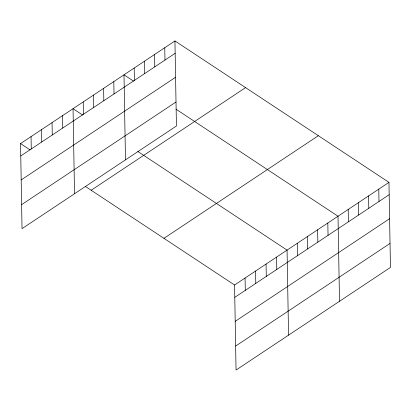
<?xml version="1.0" encoding="UTF-8"?>
<svg xmlns="http://www.w3.org/2000/svg" width="411" height="411" viewBox="0 0 411 411"><rect width="100%" height="100%" fill="white"/><g stroke="black" fill="none" stroke-linecap="round" stroke-linejoin="round"><path stroke-width="0.62" d="M174.947 40.946L176.432 125.992L22.035 228.634L20.55 143.583L174.947 40.946L388.965 182.366L390.45 267.417L236.053 370.054L234.568 285.008L85.334 186.394M20.766 155.933L175.163 53.296M21.182 179.92L175.579 77.283M21.613 204.642L176.011 102.005M91.175 190.252L245.573 87.615M163.943 238.334L318.34 135.697M234.568 285.008L388.965 182.366M234.784 297.353L389.181 194.716M235.205 321.345L389.602 218.709M235.637 346.062L390.029 243.425M133.554 81.131L123.994 74.817L125.478 159.864M176.036 109.203L338.017 216.237L339.501 301.289M82.601 115.003L73.045 108.689L74.53 193.735M137.829 151.495L287.063 250.109L288.548 335.155M20.55 143.583L30.111 149.897M378.778 189.142L378.993 201.493M368.585 195.919L368.801 208.264M358.397 202.69L358.613 215.04M348.204 209.466L348.42 221.812M327.824 223.014L328.04 235.359M317.636 229.785L317.852 242.136M307.443 236.561L307.659 248.912M297.256 243.333L297.472 255.683M276.567 257.086L276.783 269.436M266.066 264.067L266.282 276.418M255.565 271.044L255.781 283.395M245.069 278.026L245.285 290.377M164.754 47.722L164.97 60.068M154.567 54.493L154.783 66.844M144.374 61.27L144.59 73.615M134.186 68.041L134.402 80.392M113.806 81.589L114.022 93.939M103.613 88.365L103.829 100.71M93.425 95.136L93.641 107.487M83.233 101.913L83.448 114.263M62.544 115.666L62.76 128.016M52.048 122.648L52.264 134.993M41.547 129.624L41.763 141.975M31.051 136.606L31.267 148.952"/></g></svg>
